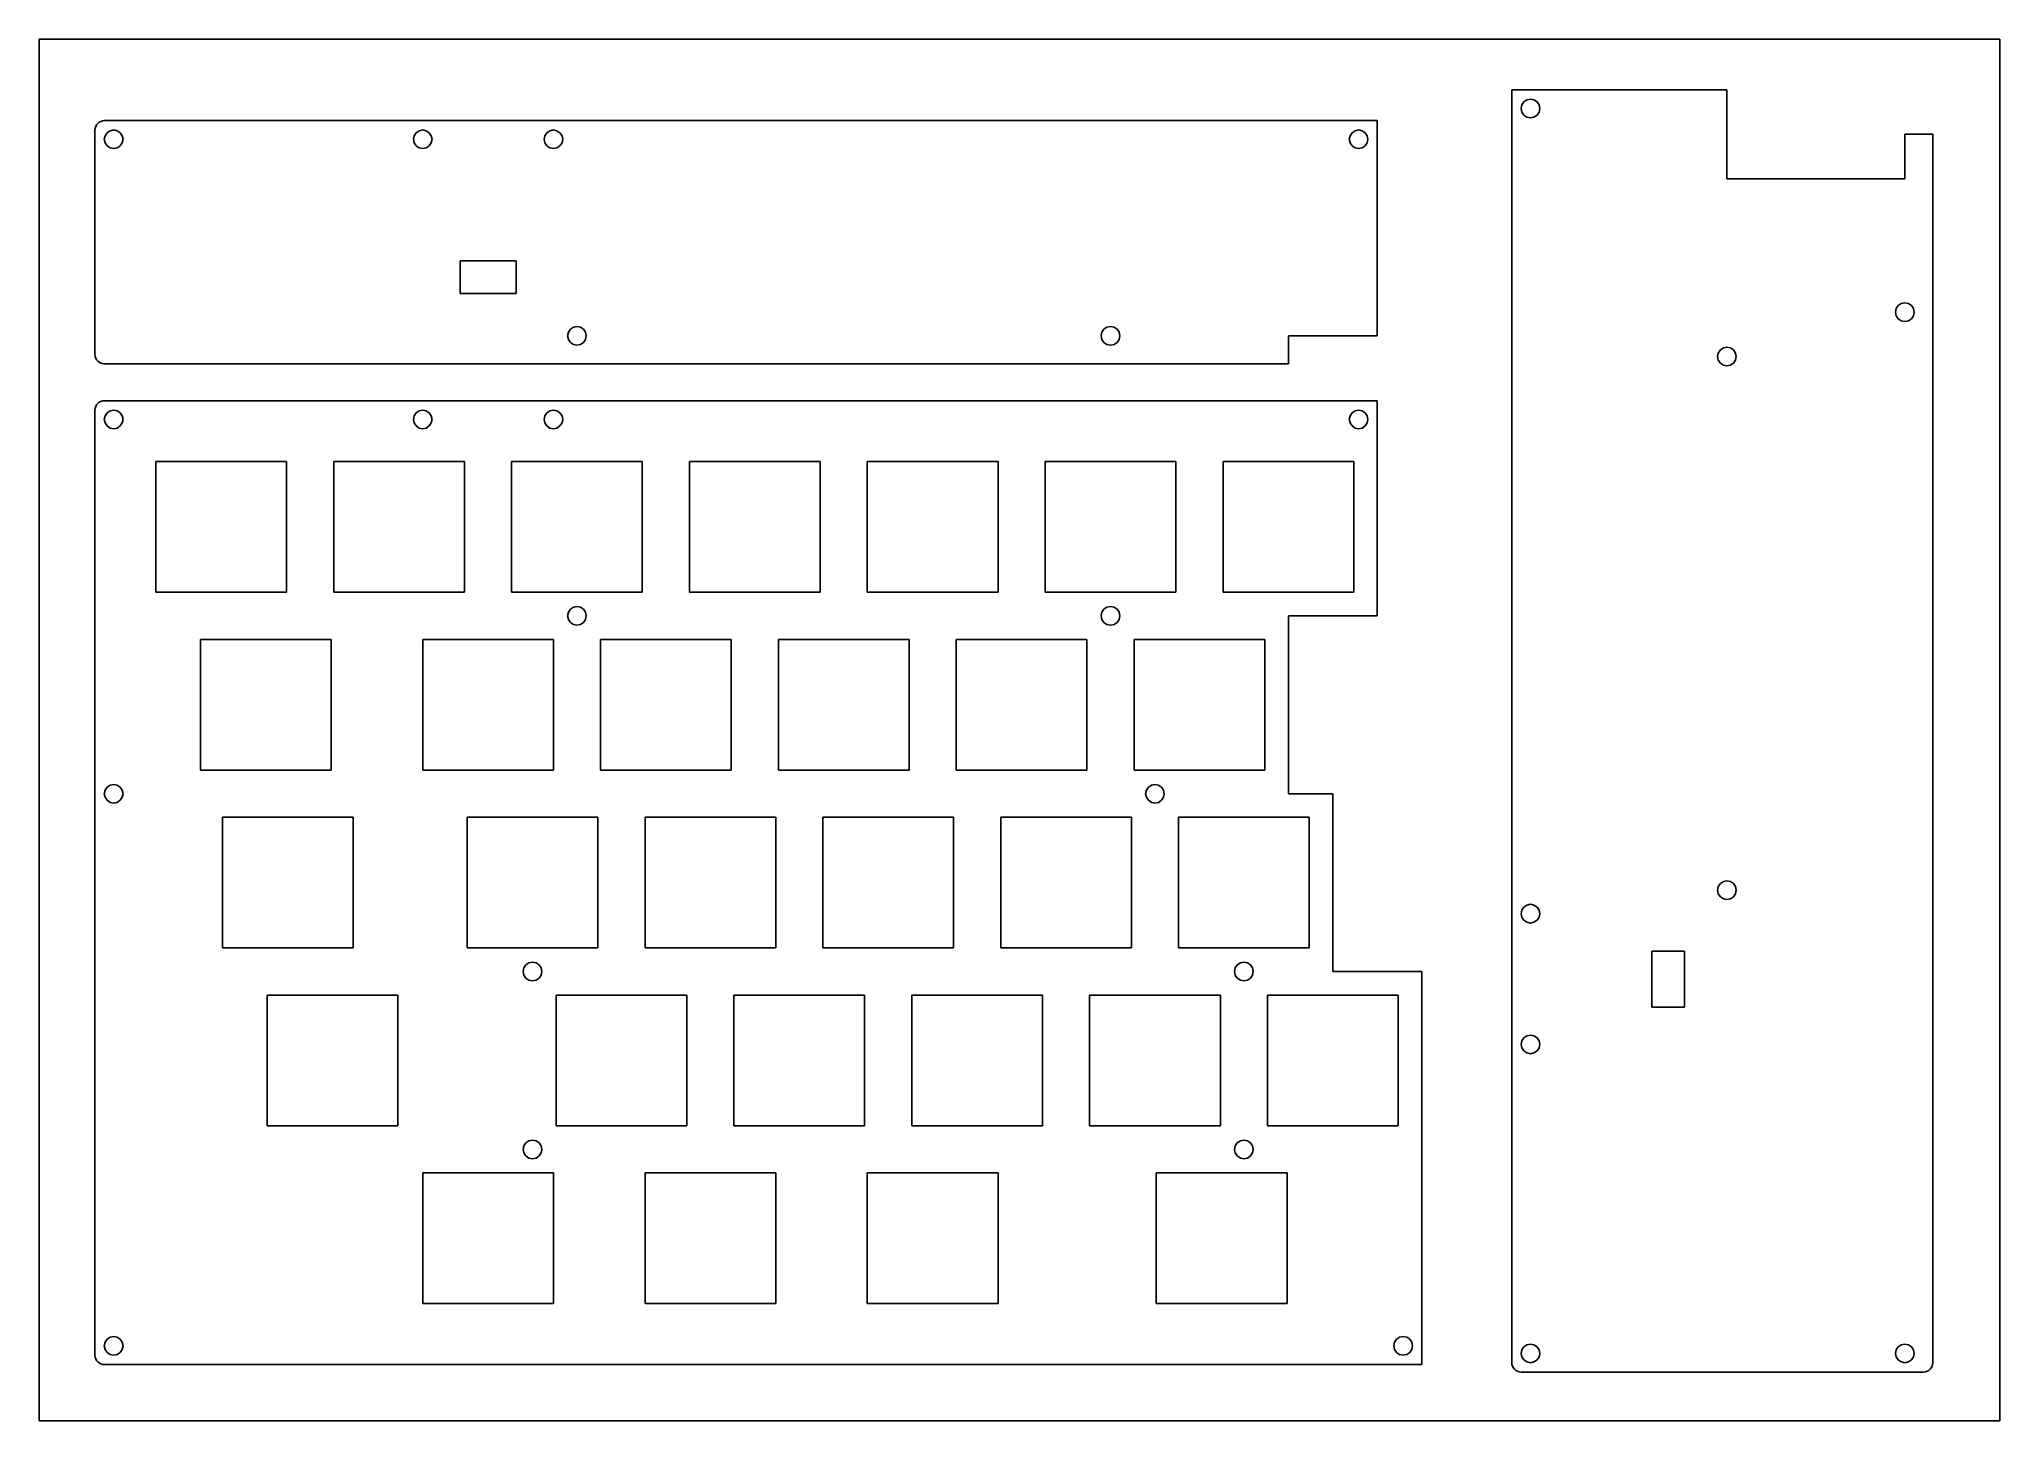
# Model space of a CAD drawing. Extents: x 0 to 210, y 0 to 148.
import ezdxf

# ---------------------------------------------------------------- set-up
doc = ezdxf.new("R2010")
doc.units = 0
doc.header["$MEASUREMENT"] = 0

msp = doc.modelspace()

# ---------------------------------------------------------------- linework, layer by layer
at = {"color": 1}
for p, q in [((180.775, 142.575), (157.725, 142.575)), ((157.725, 142.575), (157.725, 6.22501)), ((158.725, 140.575), (158.801, 140.958)), ((158.801, 140.958), (159.018, 141.282)), ((159.018, 141.282), (159.342, 141.499)), ((159.342, 141.499), (159.725, 141.575)), ((159.725, 141.575), (160.108, 141.499)), ((160.108, 141.499), (160.432, 141.282)), ((160.432, 141.282), (160.649, 140.958)), ((160.649, 140.958), (160.725, 140.575)), ((180.775, 133.05), (180.775, 142.575)), ((143.325, 139.275), (6.97501, 139.275)), ((143.325, 116.225), (143.325, 139.275)), ((158.801, 140.192), (158.725, 140.575)), ((159.018, 139.868), (158.801, 140.192)), ((159.342, 139.651), (159.018, 139.868)), ((159.725, 139.575), (159.342, 139.651)), ((160.108, 139.651), (159.725, 139.575)), ((160.432, 139.868), (160.108, 139.651)), ((160.649, 140.192), (160.432, 139.868)), ((160.725, 140.575), (160.649, 140.192)), ((5.97501, 138.275), (5.97501, 114.225)), ((6.97501, 137.275), (7.05113, 137.658)), ((7.05113, 136.892), (6.97501, 137.275)), ((7.05113, 137.658), (7.2679, 137.982)), ((7.2679, 136.568), (7.05113, 136.892)), ((7.2679, 137.982), (7.59233, 138.199)), ((7.59233, 136.351), (7.2679, 136.568)), ((7.59233, 138.199), (7.97501, 138.275)), ((7.97501, 138.275), (8.3577, 138.199)), ((8.3577, 138.199), (8.68211, 137.982)), ((8.68211, 136.568), (8.3577, 136.351)), ((8.68211, 137.982), (8.89888, 137.658)), ((8.89888, 136.892), (8.68211, 136.568)), ((8.89888, 137.658), (8.97501, 137.275)), ((8.97501, 137.275), (8.89888, 136.892)), ((40.075, 137.275), (40.1511, 137.658)), ((40.1511, 136.892), (40.075, 137.275)), ((40.1511, 137.658), (40.3679, 137.982)), ((40.3679, 136.568), (40.1511, 136.892)), ((40.3679, 137.982), (40.6923, 138.199)), ((40.6923, 136.351), (40.3679, 136.568)), ((40.6923, 138.199), (41.075, 138.275)), ((41.075, 138.275), (41.4577, 138.199)), ((41.4577, 138.199), (41.7821, 137.982)), ((41.7821, 136.568), (41.4577, 136.351)), ((41.7821, 137.982), (41.9989, 137.658)), ((41.9989, 136.892), (41.7821, 136.568)), ((41.9989, 137.658), (42.075, 137.275)), ((42.075, 137.275), (41.9989, 136.892)), ((54.075, 137.275), (54.1511, 137.658)), ((54.1511, 136.892), (54.075, 137.275)), ((54.1511, 137.658), (54.3679, 137.982)), ((54.3679, 136.568), (54.1511, 136.892)), ((54.3679, 137.982), (54.6923, 138.199)), ((54.6923, 136.351), (54.3679, 136.568)), ((54.6923, 138.199), (55.075, 138.275)), ((55.075, 138.275), (55.4577, 138.199)), ((55.4577, 138.199), (55.7821, 137.982)), ((55.7821, 136.568), (55.4577, 136.351)), ((55.7821, 137.982), (55.9989, 137.658)), ((55.9989, 136.892), (55.7821, 136.568)), ((55.9989, 137.658), (56.075, 137.275)), ((56.075, 137.275), (55.9989, 136.892)), ((140.325, 137.275), (140.401, 137.658)), ((140.401, 136.892), (140.325, 137.275)), ((140.401, 137.658), (140.618, 137.982)), ((140.618, 136.568), (140.401, 136.892)), ((140.618, 137.982), (140.942, 138.199)), ((140.942, 136.351), (140.618, 136.568)), ((140.942, 138.199), (141.325, 138.275)), ((141.325, 138.275), (141.708, 138.199)), ((141.708, 138.199), (142.032, 137.982)), ((142.032, 136.568), (141.708, 136.351)), ((142.032, 137.982), (142.249, 137.658)), ((142.249, 136.892), (142.032, 136.568)), ((142.249, 137.658), (142.325, 137.275)), ((142.325, 137.275), (142.249, 136.892)), ((202.825, 137.812), (199.825, 137.812)), ((199.825, 137.812), (199.825, 133.05)), ((202.825, 6.22501), (202.825, 137.812)), ((7.97501, 136.275), (7.59233, 136.351)), ((8.3577, 136.351), (7.97501, 136.275)), ((41.075, 136.275), (40.6923, 136.351)), ((41.4577, 136.351), (41.075, 136.275)), ((55.075, 136.275), (54.6923, 136.351)), ((55.4577, 136.351), (55.075, 136.275)), ((141.325, 136.275), (140.942, 136.351)), ((141.708, 136.351), (141.325, 136.275)), ((199.825, 133.05), (180.775, 133.05)), ((45.075, 120.775), (45.075, 124.275)), ((45.075, 124.275), (51.075, 124.275)), ((51.075, 124.275), (51.075, 120.775)), ((51.075, 120.775), (45.075, 120.775)), ((199.442, 119.686), (199.825, 119.762)), ((199.825, 119.762), (200.208, 119.686)), ((198.825, 118.762), (198.901, 119.145)), ((198.901, 118.38), (198.825, 118.762)), ((198.901, 119.145), (199.118, 119.47)), ((199.118, 118.055), (198.901, 118.38)), ((199.118, 119.47), (199.442, 119.686)), ((199.442, 117.839), (199.118, 118.055)), ((199.825, 117.762), (199.442, 117.839)), ((200.208, 117.839), (199.825, 117.762)), ((200.208, 119.686), (200.532, 119.47)), ((200.532, 118.055), (200.208, 117.839)), ((200.532, 119.47), (200.749, 119.145)), ((200.749, 118.38), (200.532, 118.055)), ((200.749, 119.145), (200.825, 118.762)), ((200.825, 118.762), (200.749, 118.38)), ((56.6, 116.225), (56.6761, 116.608)), ((56.6761, 115.842), (56.6, 116.225)), ((56.6761, 116.608), (56.8929, 116.932)), ((56.8929, 115.518), (56.6761, 115.842)), ((56.8929, 116.932), (57.2173, 117.149)), ((57.2173, 115.301), (56.8929, 115.518)), ((57.2173, 117.149), (57.6, 117.225)), ((57.6, 117.225), (57.9827, 117.149)), ((57.9827, 117.149), (58.3071, 116.932)), ((58.3071, 115.518), (57.9827, 115.301)), ((58.3071, 116.932), (58.5239, 116.608)), ((58.5239, 115.842), (58.3071, 115.518)), ((58.5239, 116.608), (58.6, 116.225)), ((58.6, 116.225), (58.5239, 115.842)), ((113.75, 116.225), (113.826, 116.608)), ((113.826, 115.842), (113.75, 116.225)), ((113.826, 116.608), (114.043, 116.932)), ((114.043, 115.518), (113.826, 115.842)), ((114.043, 116.932), (114.367, 117.149)), ((114.367, 115.301), (114.043, 115.518)), ((114.367, 117.149), (114.75, 117.225)), ((114.75, 117.225), (115.133, 117.149)), ((115.133, 117.149), (115.457, 116.932)), ((115.457, 115.518), (115.133, 115.301)), ((115.457, 116.932), (115.674, 116.608)), ((115.674, 115.842), (115.457, 115.518)), ((115.674, 116.608), (115.75, 116.225)), ((115.75, 116.225), (115.674, 115.842)), ((133.8, 116.225), (143.325, 116.225)), ((133.8, 113.225), (133.8, 116.225)), ((57.6, 115.225), (57.2173, 115.301)), ((57.9827, 115.301), (57.6, 115.225)), ((114.75, 115.225), (114.367, 115.301)), ((115.133, 115.301), (114.75, 115.225)), ((179.775, 114), (179.851, 114.383)), ((179.851, 113.617), (179.775, 114)), ((179.851, 114.383), (180.068, 114.707)), ((180.068, 113.293), (179.851, 113.617)), ((180.068, 114.707), (180.392, 114.924)), ((180.392, 114.924), (180.775, 115)), ((180.775, 115), (181.158, 114.924)), ((181.158, 114.924), (181.482, 114.707)), ((181.482, 114.707), (181.699, 114.383)), ((181.699, 113.617), (181.482, 113.293)), ((181.699, 114.383), (181.775, 114)), ((181.775, 114), (181.699, 113.617)), ((6.97501, 113.225), (133.8, 113.225)), ((180.392, 113.076), (180.068, 113.293)), ((180.775, 113), (180.392, 113.076)), ((181.158, 113.076), (180.775, 113)), ((181.482, 113.293), (181.158, 113.076)), ((143.325, 109.275), (6.97501, 109.275)), ((143.325, 86.225), (143.325, 109.275)), ((5.97501, 108.275), (5.97501, 7.02501)), ((6.97501, 107.275), (7.05113, 107.658)), ((7.05113, 106.892), (6.97501, 107.275)), ((7.05113, 107.658), (7.2679, 107.982)), ((7.2679, 107.982), (7.59233, 108.199)), ((7.59233, 108.199), (7.97501, 108.275)), ((7.97501, 108.275), (8.3577, 108.199)), ((8.3577, 108.199), (8.68211, 107.982)), ((8.68211, 107.982), (8.89888, 107.658)), ((8.89888, 107.658), (8.97501, 107.275)), ((8.97501, 107.275), (8.89888, 106.892)), ((40.075, 107.275), (40.1511, 107.658)), ((40.1511, 106.892), (40.075, 107.275)), ((40.1511, 107.658), (40.3679, 107.982)), ((40.3679, 107.982), (40.6923, 108.199)), ((40.6923, 108.199), (41.075, 108.275)), ((41.075, 108.275), (41.4577, 108.199)), ((41.4577, 108.199), (41.7821, 107.982)), ((41.7821, 107.982), (41.9989, 107.658)), ((41.9989, 107.658), (42.075, 107.275)), ((42.075, 107.275), (41.9989, 106.892)), ((54.075, 107.275), (54.1511, 107.658)), ((54.1511, 106.892), (54.075, 107.275)), ((54.1511, 107.658), (54.3679, 107.982)), ((54.3679, 107.982), (54.6923, 108.199)), ((54.6923, 108.199), (55.075, 108.275)), ((55.075, 108.275), (55.4577, 108.199)), ((55.4577, 108.199), (55.7821, 107.982)), ((55.7821, 107.982), (55.9989, 107.658)), ((55.9989, 107.658), (56.075, 107.275)), ((56.075, 107.275), (55.9989, 106.892)), ((140.325, 107.275), (140.401, 107.658)), ((140.401, 106.892), (140.325, 107.275)), ((140.401, 107.658), (140.618, 107.982)), ((140.618, 107.982), (140.942, 108.199)), ((140.942, 108.199), (141.325, 108.275)), ((141.325, 108.275), (141.708, 108.199)), ((141.708, 108.199), (142.032, 107.982)), ((142.032, 107.982), (142.249, 107.658)), ((142.249, 107.658), (142.325, 107.275)), ((142.325, 107.275), (142.249, 106.892)), ((7.2679, 106.568), (7.05113, 106.892)), ((7.59233, 106.351), (7.2679, 106.568)), ((7.97501, 106.275), (7.59233, 106.351)), ((8.3577, 106.351), (7.97501, 106.275)), ((8.68211, 106.568), (8.3577, 106.351)), ((8.89888, 106.892), (8.68211, 106.568)), ((40.3679, 106.568), (40.1511, 106.892)), ((40.6923, 106.351), (40.3679, 106.568)), ((41.075, 106.275), (40.6923, 106.351)), ((41.4577, 106.351), (41.075, 106.275)), ((41.7821, 106.568), (41.4577, 106.351)), ((41.9989, 106.892), (41.7821, 106.568)), ((54.3679, 106.568), (54.1511, 106.892)), ((54.6923, 106.351), (54.3679, 106.568)), ((55.075, 106.275), (54.6923, 106.351)), ((55.4577, 106.351), (55.075, 106.275)), ((55.7821, 106.568), (55.4577, 106.351)), ((55.9989, 106.892), (55.7821, 106.568)), ((140.618, 106.568), (140.401, 106.892)), ((140.942, 106.351), (140.618, 106.568)), ((141.325, 106.275), (140.942, 106.351)), ((141.708, 106.351), (141.325, 106.275)), ((142.032, 106.568), (141.708, 106.351)), ((142.249, 106.892), (142.032, 106.568)), ((12.5, 88.75), (12.5, 102.75)), ((12.5, 102.75), (26.5, 102.75)), ((26.5, 102.75), (26.5, 88.75)), ((31.55, 88.75), (31.55, 102.75)), ((31.55, 102.75), (45.55, 102.75)), ((45.55, 102.75), (45.55, 88.75)), ((50.6, 88.75), (50.6, 102.75)), ((50.6, 102.75), (64.6, 102.75)), ((64.6, 102.75), (64.6, 88.75)), ((69.65, 88.75), (69.65, 102.75)), ((69.65, 102.75), (83.65, 102.75)), ((83.65, 102.75), (83.65, 88.75)), ((88.7, 88.75), (88.7, 102.75)), ((88.7, 102.75), (102.7, 102.75)), ((102.7, 102.75), (102.7, 88.75)), ((107.75, 88.75), (107.75, 102.75)), ((107.75, 102.75), (121.75, 102.75)), ((121.75, 102.75), (121.75, 88.75)), ((126.8, 88.75), (126.8, 102.75)), ((126.8, 102.75), (140.8, 102.75)), ((140.8, 102.75), (140.8, 88.75)), ((26.5, 88.75), (12.5, 88.75)), ((45.55, 88.75), (31.55, 88.75)), ((64.6, 88.75), (50.6, 88.75)), ((83.65, 88.75), (69.65, 88.75)), ((102.7, 88.75), (88.7, 88.75)), ((121.75, 88.75), (107.75, 88.75)), ((140.8, 88.75), (126.8, 88.75)), ((56.6, 86.225), (56.6761, 86.6077)), ((56.6761, 85.8423), (56.6, 86.225)), ((56.6761, 86.6077), (56.8929, 86.9321)), ((56.8929, 86.9321), (57.2173, 87.1489)), ((57.2173, 87.1489), (57.6, 87.225)), ((57.6, 87.225), (57.9827, 87.1489)), ((57.9827, 87.1489), (58.3071, 86.9321)), ((58.3071, 86.9321), (58.5239, 86.6077)), ((58.5239, 86.6077), (58.6, 86.225)), ((58.6, 86.225), (58.5239, 85.8423)), ((113.75, 86.225), (113.826, 86.6077)), ((113.826, 85.8423), (113.75, 86.225)), ((113.826, 86.6077), (114.043, 86.9321)), ((114.043, 86.9321), (114.367, 87.1489)), ((114.367, 87.1489), (114.75, 87.225)), ((114.75, 87.225), (115.133, 87.1489)), ((115.133, 87.1489), (115.457, 86.9321)), ((115.457, 86.9321), (115.674, 86.6077)), ((115.674, 86.6077), (115.75, 86.225)), ((115.75, 86.225), (115.674, 85.8423)), ((133.8, 67.175), (133.8, 86.225)), ((133.8, 86.225), (143.325, 86.225)), ((56.8929, 85.5179), (56.6761, 85.8423)), ((57.2173, 85.3011), (56.8929, 85.5179)), ((57.6, 85.225), (57.2173, 85.3011)), ((57.9827, 85.3011), (57.6, 85.225)), ((58.3071, 85.5179), (57.9827, 85.3011)), ((58.5239, 85.8423), (58.3071, 85.5179)), ((114.043, 85.5179), (113.826, 85.8423)), ((114.367, 85.3011), (114.043, 85.5179)), ((114.75, 85.225), (114.367, 85.3011)), ((115.133, 85.3011), (114.75, 85.225)), ((115.457, 85.5179), (115.133, 85.3011)), ((115.674, 85.8423), (115.457, 85.5179)), ((17.2625, 69.7), (17.2625, 83.7)), ((17.2625, 83.7), (31.2625, 83.7)), ((31.2625, 83.7), (31.2625, 69.7)), ((41.075, 69.7), (41.075, 83.7)), ((41.075, 83.7), (55.075, 83.7)), ((55.075, 83.7), (55.075, 69.7)), ((60.125, 69.7), (60.125, 83.7)), ((60.125, 83.7), (74.125, 83.7)), ((74.125, 83.7), (74.125, 69.7)), ((79.175, 69.7), (79.175, 83.7)), ((79.175, 83.7), (93.175, 83.7)), ((93.175, 83.7), (93.175, 69.7)), ((98.225, 69.7), (98.225, 83.7)), ((98.225, 83.7), (112.225, 83.7)), ((112.225, 83.7), (112.225, 69.7)), ((117.275, 69.7), (117.275, 83.7)), ((117.275, 83.7), (131.275, 83.7)), ((131.275, 83.7), (131.275, 69.7)), ((31.2625, 69.7), (17.2625, 69.7)), ((55.075, 69.7), (41.075, 69.7)), ((74.125, 69.7), (60.125, 69.7)), ((93.175, 69.7), (79.175, 69.7)), ((112.225, 69.7), (98.225, 69.7)), ((131.275, 69.7), (117.275, 69.7)), ((6.97501, 67.175), (7.05113, 67.5577)), ((7.05113, 67.5577), (7.2679, 67.8821)), ((7.2679, 67.8821), (7.59233, 68.0989)), ((7.59233, 68.0989), (7.97501, 68.175)), ((7.97501, 68.175), (8.3577, 68.0989)), ((8.3577, 68.0989), (8.68211, 67.8821)), ((8.68211, 67.8821), (8.89888, 67.5577)), ((8.89888, 67.5577), (8.97501, 67.175)), ((118.512, 67.175), (118.589, 67.5577)), ((118.589, 67.5577), (118.805, 67.8821)), ((118.805, 67.8821), (119.13, 68.0989)), ((119.13, 68.0989), (119.512, 68.175)), ((119.512, 68.175), (119.895, 68.0989)), ((119.895, 68.0989), (120.22, 67.8821)), ((120.22, 67.8821), (120.436, 67.5577)), ((120.436, 67.5577), (120.512, 67.175)), ((7.05113, 66.7923), (6.97501, 67.175)), ((7.2679, 66.4679), (7.05113, 66.7923)), ((7.59233, 66.2511), (7.2679, 66.4679)), ((7.97501, 66.175), (7.59233, 66.2511)), ((8.3577, 66.2511), (7.97501, 66.175)), ((8.68211, 66.4679), (8.3577, 66.2511)), ((8.89888, 66.7923), (8.68211, 66.4679)), ((8.97501, 67.175), (8.89888, 66.7923)), ((118.589, 66.7923), (118.512, 67.175)), ((118.805, 66.4679), (118.589, 66.7923)), ((119.13, 66.2511), (118.805, 66.4679)), ((119.512, 66.175), (119.13, 66.2511)), ((119.895, 66.2511), (119.512, 66.175)), ((120.22, 66.4679), (119.895, 66.2511)), ((120.436, 66.7923), (120.22, 66.4679)), ((120.512, 67.175), (120.436, 66.7923)), ((138.562, 67.175), (133.8, 67.175)), ((138.562, 48.125), (138.562, 67.175)), ((19.6437, 50.65), (19.6437, 64.65)), ((19.6437, 64.65), (33.6437, 64.65)), ((33.6437, 64.65), (33.6437, 50.65)), ((45.8375, 50.65), (45.8375, 64.65)), ((45.8375, 64.65), (59.8375, 64.65)), ((59.8375, 64.65), (59.8375, 50.65)), ((64.8875, 50.65), (64.8875, 64.65)), ((64.8875, 64.65), (78.8875, 64.65)), ((78.8875, 64.65), (78.8875, 50.65)), ((83.9375, 50.65), (83.9375, 64.65)), ((83.9375, 64.65), (97.9375, 64.65)), ((97.9375, 64.65), (97.9375, 50.65)), ((102.988, 50.65), (102.988, 64.65)), ((102.988, 64.65), (116.988, 64.65)), ((116.988, 64.65), (116.988, 50.65)), ((122.037, 50.65), (122.037, 64.65)), ((122.037, 64.65), (136.037, 64.65)), ((136.037, 64.65), (136.037, 50.65)), ((179.775, 56.85), (179.851, 57.2327)), ((179.851, 56.4673), (179.775, 56.85)), ((179.851, 57.2327), (180.068, 57.5571)), ((180.068, 57.5571), (180.392, 57.7739)), ((180.392, 57.7739), (180.775, 57.85)), ((180.775, 57.85), (181.158, 57.7739)), ((181.158, 57.7739), (181.482, 57.5571)), ((181.482, 57.5571), (181.699, 57.2327)), ((181.699, 57.2327), (181.775, 56.85)), ((181.775, 56.85), (181.699, 56.4673)), ((158.725, 54.325), (158.801, 54.7077)), ((158.801, 54.7077), (159.018, 55.0321)), ((159.018, 55.0321), (159.342, 55.2489)), ((159.342, 55.2489), (159.725, 55.325)), ((159.725, 55.325), (160.108, 55.2489)), ((160.108, 55.2489), (160.432, 55.0321)), ((160.432, 55.0321), (160.649, 54.7077)), ((160.649, 54.7077), (160.725, 54.325)), ((180.068, 56.1429), (179.851, 56.4673)), ((180.392, 55.9261), (180.068, 56.1429)), ((180.775, 55.85), (180.392, 55.9261)), ((181.158, 55.9261), (180.775, 55.85)), ((181.482, 56.1429), (181.158, 55.9261)), ((181.699, 56.4673), (181.482, 56.1429)), ((158.801, 53.9423), (158.725, 54.325)), ((159.018, 53.6179), (158.801, 53.9423)), ((159.342, 53.4011), (159.018, 53.6179)), ((159.725, 53.325), (159.342, 53.4011)), ((160.108, 53.4011), (159.725, 53.325)), ((160.432, 53.6179), (160.108, 53.4011)), ((160.649, 53.9423), (160.432, 53.6179)), ((160.725, 54.325), (160.649, 53.9423)), ((33.6437, 50.65), (19.6437, 50.65)), ((59.8375, 50.65), (45.8375, 50.65)), ((78.8875, 50.65), (64.8875, 50.65)), ((97.9375, 50.65), (83.9375, 50.65)), ((116.988, 50.65), (102.988, 50.65)), ((136.037, 50.65), (122.037, 50.65)), ((51.8375, 48.125), (51.9136, 48.5077)), ((51.9136, 48.5077), (52.1304, 48.8321)), ((52.1304, 48.8321), (52.4548, 49.0489)), ((52.4548, 49.0489), (52.8375, 49.125)), ((52.8375, 49.125), (53.2202, 49.0489)), ((53.2202, 49.0489), (53.5446, 48.8321)), ((53.5446, 48.8321), (53.7614, 48.5077)), ((53.7614, 48.5077), (53.8375, 48.125)), ((128.037, 48.125), (128.114, 48.5077)), ((128.114, 48.5077), (128.33, 48.8321)), ((128.33, 48.8321), (128.655, 49.0489)), ((128.655, 49.0489), (129.037, 49.125)), ((129.037, 49.125), (129.42, 49.0489)), ((129.42, 49.0489), (129.745, 48.8321)), ((129.745, 48.8321), (129.961, 48.5077)), ((129.961, 48.5077), (130.037, 48.125)), ((172.725, 44.325), (172.725, 50.325)), ((172.725, 50.325), (176.225, 50.325)), ((176.225, 50.325), (176.225, 44.325)), ((51.9136, 47.7423), (51.8375, 48.125)), ((52.1304, 47.4179), (51.9136, 47.7423)), ((52.4548, 47.2011), (52.1304, 47.4179)), ((52.8375, 47.125), (52.4548, 47.2011)), ((53.2202, 47.2011), (52.8375, 47.125)), ((53.5446, 47.4179), (53.2202, 47.2011)), ((53.7614, 47.7423), (53.5446, 47.4179)), ((53.8375, 48.125), (53.7614, 47.7423)), ((128.114, 47.7423), (128.037, 48.125)), ((128.33, 47.4179), (128.114, 47.7423)), ((128.655, 47.2011), (128.33, 47.4179)), ((129.037, 47.125), (128.655, 47.2011)), ((129.42, 47.2011), (129.037, 47.125)), ((129.745, 47.4179), (129.42, 47.2011)), ((129.961, 47.7423), (129.745, 47.4179)), ((130.037, 48.125), (129.961, 47.7423)), ((148.087, 48.125), (138.562, 48.125)), ((148.087, 6.02501), (148.087, 48.125)), ((24.4062, 31.6), (24.4062, 45.6)), ((24.4062, 45.6), (38.4062, 45.6)), ((38.4062, 45.6), (38.4062, 31.6)), ((55.3625, 31.6), (55.3625, 45.6)), ((55.3625, 45.6), (69.3625, 45.6)), ((69.3625, 45.6), (69.3625, 31.6)), ((74.4125, 31.6), (74.4125, 45.6)), ((74.4125, 45.6), (88.4125, 45.6)), ((88.4125, 45.6), (88.4125, 31.6)), ((93.4625, 31.6), (93.4625, 45.6)), ((93.4625, 45.6), (107.462, 45.6)), ((107.462, 45.6), (107.462, 31.6)), ((112.512, 31.6), (112.512, 45.6)), ((112.512, 45.6), (126.512, 45.6)), ((126.512, 45.6), (126.512, 31.6)), ((131.562, 31.6), (131.562, 45.6)), ((131.562, 45.6), (145.562, 45.6)), ((145.562, 45.6), (145.562, 31.6)), ((176.225, 44.325), (172.725, 44.325)), ((158.725, 40.325), (158.801, 40.7077)), ((158.801, 39.9423), (158.725, 40.325)), ((158.801, 40.7077), (159.018, 41.0321)), ((159.018, 39.6179), (158.801, 39.9423)), ((159.018, 41.0321), (159.342, 41.2489)), ((159.342, 41.2489), (159.725, 41.325)), ((159.725, 41.325), (160.108, 41.2489)), ((160.108, 41.2489), (160.432, 41.0321)), ((160.432, 41.0321), (160.649, 40.7077)), ((160.649, 39.9423), (160.432, 39.6179)), ((160.649, 40.7077), (160.725, 40.325)), ((160.725, 40.325), (160.649, 39.9423)), ((159.342, 39.4011), (159.018, 39.6179)), ((159.725, 39.325), (159.342, 39.4011)), ((160.108, 39.4011), (159.725, 39.325)), ((160.432, 39.6179), (160.108, 39.4011)), ((38.4062, 31.6), (24.4062, 31.6)), ((69.3625, 31.6), (55.3625, 31.6)), ((88.4125, 31.6), (74.4125, 31.6)), ((107.462, 31.6), (93.4625, 31.6)), ((126.512, 31.6), (112.512, 31.6)), ((145.562, 31.6), (131.562, 31.6)), ((51.8375, 29.075), (51.9136, 29.4577)), ((51.9136, 29.4577), (52.1304, 29.7821)), ((52.1304, 29.7821), (52.4548, 29.9989)), ((52.4548, 29.9989), (52.8375, 30.075)), ((52.8375, 30.075), (53.2202, 29.9989)), ((53.2202, 29.9989), (53.5446, 29.7821)), ((53.5446, 29.7821), (53.7614, 29.4577)), ((53.7614, 29.4577), (53.8375, 29.075)), ((128.037, 29.075), (128.114, 29.4577)), ((128.114, 29.4577), (128.33, 29.7821)), ((128.33, 29.7821), (128.655, 29.9989)), ((128.655, 29.9989), (129.037, 30.075)), ((129.037, 30.075), (129.42, 29.9989)), ((129.42, 29.9989), (129.745, 29.7821)), ((129.745, 29.7821), (129.961, 29.4577)), ((129.961, 29.4577), (130.037, 29.075)), ((51.9136, 28.6923), (51.8375, 29.075)), ((52.1304, 28.3679), (51.9136, 28.6923)), ((52.4548, 28.1511), (52.1304, 28.3679)), ((52.8375, 28.075), (52.4548, 28.1511)), ((53.2202, 28.1511), (52.8375, 28.075)), ((53.5446, 28.3679), (53.2202, 28.1511)), ((53.7614, 28.6923), (53.5446, 28.3679)), ((53.8375, 29.075), (53.7614, 28.6923)), ((128.114, 28.6923), (128.037, 29.075)), ((128.33, 28.3679), (128.114, 28.6923)), ((128.655, 28.1511), (128.33, 28.3679)), ((129.037, 28.075), (128.655, 28.1511)), ((129.42, 28.1511), (129.037, 28.075)), ((129.745, 28.3679), (129.42, 28.1511)), ((129.961, 28.6923), (129.745, 28.3679)), ((130.037, 29.075), (129.961, 28.6923)), ((41.075, 12.55), (41.075, 26.55)), ((41.075, 26.55), (55.075, 26.55)), ((55.075, 26.55), (55.075, 12.55)), ((64.8875, 12.55), (64.8875, 26.55)), ((64.8875, 26.55), (78.8875, 26.55)), ((78.8875, 26.55), (78.8875, 12.55)), ((88.7, 12.55), (88.7, 26.55)), ((88.7, 26.55), (102.7, 26.55)), ((102.7, 26.55), (102.7, 12.55)), ((119.656, 12.55), (119.656, 26.55)), ((119.656, 26.55), (133.656, 26.55)), ((133.656, 26.55), (133.656, 12.55)), ((55.075, 12.55), (41.075, 12.55)), ((78.8875, 12.55), (64.8875, 12.55)), ((102.7, 12.55), (88.7, 12.55)), ((133.656, 12.55), (119.656, 12.55)), ((6.97501, 8.02501), (7.05113, 8.40768)), ((7.05113, 8.40768), (7.2679, 8.73212)), ((7.2679, 8.73212), (7.59233, 8.94888)), ((7.59233, 8.94888), (7.97501, 9.02501)), ((7.97501, 9.02501), (8.3577, 8.94888)), ((8.3577, 8.94888), (8.68211, 8.73212)), ((8.68211, 8.73212), (8.89888, 8.40768)), ((8.89888, 8.40768), (8.97501, 8.02501)), ((145.087, 8.02501), (145.164, 8.40768)), ((145.164, 8.40768), (145.38, 8.73212)), ((145.38, 8.73212), (145.705, 8.94888)), ((145.705, 8.94888), (146.087, 9.02501)), ((146.087, 9.02501), (146.47, 8.94888)), ((146.47, 8.94888), (146.795, 8.73212)), ((146.795, 8.73212), (147.011, 8.40768)), ((147.011, 8.40768), (147.087, 8.02501)), ((7.05113, 7.64232), (6.97501, 8.02501)), ((7.2679, 7.3179), (7.05113, 7.64232)), ((7.59233, 7.10112), (7.2679, 7.3179)), ((7.97501, 7.02501), (7.59233, 7.10112)), ((8.3577, 7.10112), (7.97501, 7.02501)), ((8.68211, 7.3179), (8.3577, 7.10112)), ((8.89888, 7.64232), (8.68211, 7.3179)), ((8.97501, 8.02501), (8.89888, 7.64232)), ((145.164, 7.64232), (145.087, 8.02501)), ((145.38, 7.3179), (145.164, 7.64232)), ((145.705, 7.10112), (145.38, 7.3179)), ((146.087, 7.02501), (145.705, 7.10112)), ((146.47, 7.10112), (146.087, 7.02501)), ((146.795, 7.3179), (146.47, 7.10112)), ((147.011, 7.64232), (146.795, 7.3179)), ((147.087, 8.02501), (147.011, 7.64232)), ((158.725, 7.22501), (158.801, 7.6077)), ((158.801, 6.84233), (158.725, 7.22501)), ((158.801, 7.6077), (159.018, 7.93211)), ((159.018, 6.5179), (158.801, 6.84233)), ((159.018, 7.93211), (159.342, 8.14888)), ((159.342, 6.30113), (159.018, 6.5179)), ((159.342, 8.14888), (159.725, 8.22501)), ((159.725, 6.22501), (159.342, 6.30113)), ((159.725, 8.22501), (160.108, 8.14888)), ((160.108, 6.30113), (159.725, 6.22501)), ((160.108, 8.14888), (160.432, 7.93211)), ((160.432, 6.5179), (160.108, 6.30113)), ((160.432, 7.93211), (160.649, 7.6077)), ((160.649, 6.84233), (160.432, 6.5179)), ((160.649, 7.6077), (160.725, 7.22501)), ((160.725, 7.22501), (160.649, 6.84233)), ((198.825, 7.22501), (198.901, 7.6077)), ((198.901, 6.84233), (198.825, 7.22501)), ((198.901, 7.6077), (199.118, 7.93211)), ((199.118, 6.5179), (198.901, 6.84233)), ((199.118, 7.93211), (199.442, 8.14888)), ((199.442, 6.30113), (199.118, 6.5179)), ((199.442, 8.14888), (199.825, 8.22501)), ((199.825, 6.22501), (199.442, 6.30113)), ((199.825, 8.22501), (200.208, 8.14888)), ((200.208, 6.30113), (199.825, 6.22501)), ((200.208, 8.14888), (200.532, 7.93211)), ((200.532, 6.5179), (200.208, 6.30113)), ((200.532, 7.93211), (200.749, 7.6077)), ((200.749, 6.84233), (200.532, 6.5179)), ((200.749, 7.6077), (200.825, 7.22501)), ((200.825, 7.22501), (200.749, 6.84233)), ((6.97501, 6.02501), (148.087, 6.02501)), ((158.725, 5.22501), (201.825, 5.22501))]:
    msp.add_line(p, q, dxfattribs=at)
at = {"linetype": 'ByBlock'}
msp.add_lwpolyline([(0, 0), (0, 148), (210, 148), (210, 0)], close=True, dxfattribs=at)
at = {"color": 1}
for centre, start, end in [((6.97501, 138.275), 90, 180), ((6.97501, 114.225), 180, 270), ((6.97501, 108.275), 90, 180), ((6.97501, 7.02501), 180, 270), ((158.725, 6.22501), 180, 270), ((201.825, 6.22501), 270, 0)]:
    msp.add_arc(centre, 1, start, end, dxfattribs=at)

doc.saveas('drawing.dxf')
